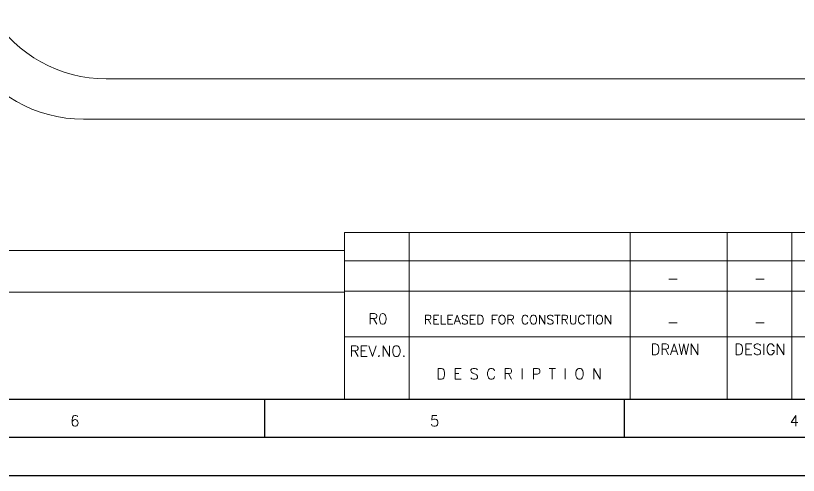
# Model space of a CAD drawing. Header units: millimetres. Extents: x -3092162 to 4513894, y -12317808 to 1849994.
# Drawn here: x -396384 to -367335, y -5918249 to -5901195 of the extents above; entities that cross this region are included whole.
import ezdxf
from ezdxf.enums import TextEntityAlignment as Align

# ---------------------------------------------------------------- set-up
doc = ezdxf.new("R2010")
doc.units = ezdxf.units.MM
doc.header["$LTSCALE"] = 2
doc.header["$MEASUREMENT"] = 0
doc.layers.add('formate', color=7, linetype='Continuous')
doc.layers.add('ROAD', color=7, linetype='Continuous', lineweight=15, true_color=0x004a6a)
doc.styles.add('5555', font='romans.shx', dxfattribs={"height": 125})
doc.styles.add('ROMANS', font='ROMANS.SHX')

# ---------------------------------------------------------------- blocks, each defined once
blk = doc.blocks.new('sdfs')
at = {"layer": 'formate', "color": 0}
for p, q in [((-2856152, -7756684), (-2734278, -7756684)), ((-2784189, -7756684), (-2784189, -7757783)), ((-2773818, -7756684), (-2773818, -7757783)), ((-2861643, -7757783), (-2733180, -7757783)), ((-2862742, -7758881), (-2732082, -7758881))]:
    blk.add_line(p, q, dxfattribs=at)
at = {"layer": 'formate', "color": 0, "style": '5555'}
for s, p in [('6', (-2789652, -7757466)), ('5', (-2779281, -7757466)), ('4', (-2768911, -7757466))]:
    blk.add_text(s, height=311, dxfattribs=at).set_placement(p, align=Align.CENTER)

msp = doc.modelspace()

# ---------------------------------------------------------------- linework, layer by layer
at = {"layer": 'formate', "lineweight": 18}
for p, q in [((-384177.3, -5915421.3), (-384177.3, -5909245.4)), ((-384177.3, -5909245.4), (-348114.7, -5909245.4)), ((-381777.2, -5915421.3), (-381777.2, -5909245.4)), ((-373577.1, -5915421.3), (-373577.1, -5909245.4)), ((-369978.1, -5915421.3), (-369978.1, -5909245.4)), ((-367578.1, -5915421.3), (-367578.1, -5909245.4)), ((-384177.3, -5910295.5), (-348114.7, -5910295.5)), ((-384177.3, -5911421.3), (-348114.7, -5911421.3)), ((-384177.3, -5913106.1), (-348114.7, -5913106.1))]:
    msp.add_line(p, q, dxfattribs=at)
at = {"layer": 'ROAD', "ltscale": 100}
for p, q in [((-365265.1, -5903538.7), (-393022.5, -5903538.7)), ((-365429.7, -5905038.7), (-393867.8, -5905038.7)), ((-384177.3, -5909901.8), (-463149.5, -5909901.8)), ((-463267, -5911451.8), (-384177.3, -5911451.8))]:
    msp.add_line(p, q, dxfattribs=at)
for centre, start in [((-393022.5, -5898538.7), 212.08501), ((-393867.8, -5900038.7), 210.28086)]:
    msp.add_arc(centre, 5000, start, 270, dxfattribs=at)

# ---------------------------------------------------------------- block references
at = {"layer": 'formate', "xscale": 1.287321868643671, "yscale": 1.287321868643671, "zscale": 1.287321868643671}
msp.add_blockref('sdfs', (3196994.4, 4069928.1), dxfattribs=at)

# ---------------------------------------------------------------- texts
at = {"lineweight": 18, "style": 'ROMANS'}
for s, height, p in [('-', 400, (-371987, -5911139.1)), ('-', 400, (-368759.8, -5911139.1)), ('R0', 400, (-382937.3, -5912644.6)), ('RELEASED FOR CONSTRUCTION', 340.002, (-377734.2, -5912644.6)), ('-', 400, (-371987, -5912760)), ('-', 400, (-368759.8, -5912760)), ('REV.NO.', 400, (-382937.3, -5913841)), ('DRAWN', 400, (-371908.8, -5913775.3)), ('DESIGN', 400, (-368759.8, -5913775.3)), ('D E S C R I P T I O N', 400.002, (-377693.2, -5914682.5))]:
    msp.add_text(s, height=height, dxfattribs=at).set_placement(p, align=Align.CENTER)

doc.saveas('drawing.dxf')
